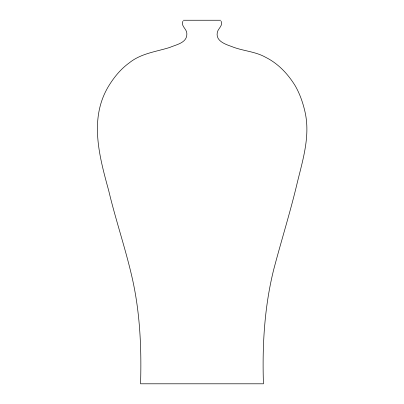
<?xml version="1.0" encoding="UTF-8"?>
<svg xmlns="http://www.w3.org/2000/svg" width="404" height="404" viewBox="0 0 404 404"><rect width="100%" height="100%" fill="white"/><g stroke="black" fill="none" stroke-linecap="round" stroke-linejoin="round"><path stroke-width="0.61" d="M182.896 21.185C180.548 26.305 187.219 29.038 186.87 33.946C187.012 42.996 176.2 44.591 169.746 47.46C155.914 51.773 140.875 53.429 129.214 62.918C120.458 69.241 113.554 77.831 108.055 87.062C89.016 119.463 99.546 157.146 108.742 190.774C115.872 220.796 126.013 250.02 132.684 280.149C140.132 314.161 141.597 349.101 140.562 383.8L263.438 383.8C262.181 345.642 264.403 307.181 273.594 270.008C281.174 241.047 290.203 212.474 297.122 183.33C302.662 160.439 310.221 136.845 305.278 113.09C303.227 103.57 300.046 94.177 295.167 85.714C287.931 73.977 278.189 63.549 265.721 57.348C255.136 51.323 242.693 51.05 231.573 46.49C225.255 44.218 215.524 41.026 217.307 32.411C218.039 28.411 223.25 25.73 221.104 21.185M183.355 20.245L220.645 20.245"/></g></svg>
